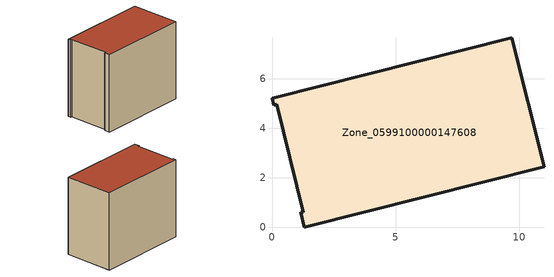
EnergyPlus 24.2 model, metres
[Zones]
Zone_0599100000147608
 floor ground (C_G): 1.16,0.62 1.27,0.62 0.2,4.97 0.07,4.94 0,5.23 9.69,7.67 11,2.44 1.31,0 z0
 wall outside (C_F): 1.31,0 11,2.44 9.69,7.67 0,5.23 0.07,4.94 0.2,4.97 1.27,0.62 1.16,0.62 1.31,0 z0:8.53
 roof outside (C_R): 1.27,0.62 1.16,0.62 1.31,0 11,2.44 9.69,7.67 0,5.23 0.07,4.94 0.2,4.97 z8.53
[BUILDING]
Pand.0599100000147608: North Axis=0; Terrain=City; Loads Convergence Tolerance Value=0.04; Temperature Convergence Tolerance Value=0.4; Solar Distribution=FullExterior; Maximum Number of Warmup Days=25; Minimum Number of Warmup Days=1
[Site:Location]
Rotterdam.The.Hague.AP_ZH_NLD Design_Conditions: Latitude=51.96; Longitude=4.45; Time Zone=1; Elevation=-4.5
[SITE:GROUNDTEMPERATURE:BUILDINGSURFACE]
18, 18, 18, 18, 18, 18, 18, 18, 18, 18, 18, 18
[MATERIAL] Thermal Absorptance=0.9; Solar Absorptance=0.7; Visible Absorptance=0.7
Name | Roughness | Thickness | Conductivity | Density | Specific Heat
G.TI.1975-1991 | MediumSmooth | 0.15 | 0.288461 | 540 | 1210
F.TI.1975-1991 | Rough | 0.3 | 0.230769 | 1920 | 840
R.TI.1975-1991 | MediumRough | 0.2 | 0.153846 | 1500 | 1000
[CONSTRUCTION]
C_G: G.TI.1975-1991
C_F: F.TI.1975-1991
C_R: R.TI.1975-1991
[ZONE]
Zone_0599100000147608: Type=1; Multiplier=1; Ceiling Height=Autocalculate; Volume=Autocalculate; Floor Area=autocalculate; Part of Total Floor Area=Yes
[ZONEINFILTRATION:DESIGNFLOWRATE]
Infil_Zone_0599100000147608: Zone or ZoneList or Space or SpaceList=Zone_0599100000147608; Schedule=AlwaysOn; Design Flow Rate Calculation Method=Flow/Area; Flow Rate per Floor Area=0.003; Constant Term Coefficient=1; Temperature Term Coefficient=0; Velocity Term Coefficient=0; Velocity Squared Term Coefficient=0
[HVACTEMPLATE:ZONE:IDEALLOADSAIRSYSTEM]
Zone_0599100000147608: Maximum Heating Supply Air Temperature=50; Minimum Cooling Supply Air Temperature=13; Maximum Heating Supply Air Humidity Ratio=0.0156; Minimum Cooling Supply Air Humidity Ratio=0.0077; Heating Limit=NoLimit; Cooling Limit=NoLimit; Dehumidification Control Type=ConstantSensibleHeatRatio; Cooling Sensible Heat Ratio=0.7; Dehumidification Setpoint=60; Humidification Control Type=None; Humidification Setpoint=30; Outdoor Air Method=None; Outdoor Air Flow Rate per Person=0.00944; Outdoor Air Flow Rate per Zone Floor Area=0; Outdoor Air Flow Rate per Zone=0; Demand Controlled Ventilation Type=None; Outdoor Air Economizer Type=NoEconomizer; Heat Recovery Type=None; Sensible Heat Recovery Effectiveness=0.7; Latent Heat Recovery Effectiveness=0.65
[ZONECONTROL:THERMOSTAT]
ThermostatControl_Zone_0599100000147608: Zone or ZoneList=Zone_0599100000147608; Control Type Schedule=DualSetpointControlType; Control 1=Thermostat_Zone_0599100000147608; Temperature Difference Between Cutout And Setpoint=0
[THERMOSTATSETPOINT:DUALSETPOINT]
Thermostat_Zone_0599100000147608: Heating Setpoint Temperature Schedule=HeatingSetpoint_Zone_0599100000147608; Cooling Setpoint Temperature Schedule=CoolingSetpoint_Zone_0599100000147608
[SCHEDULE:COMPACT]
HeatingSetpoint_Zone_0599100000147608: Through: 12/31, For: AllDays, Until: 24:00, 21
CoolingSetpoint_Zone_0599100000147608: Through: 12/31, For: AllDays, Until: 24:00, 24
DualSetpointControlType: Through: 12/31, For: AllDays, Until: 24:00, 4
AlwaysOn: Through: 12/31, For: AllDays, Until: 24:00, 1
